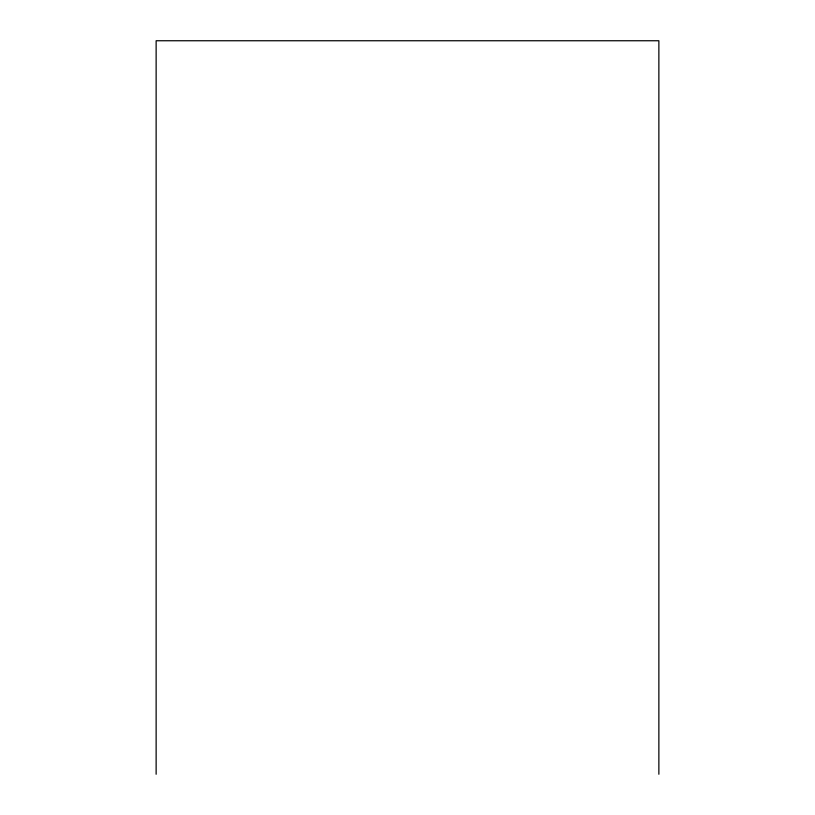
<?xml version="1.0" encoding="UTF-8"?>
<svg xmlns="http://www.w3.org/2000/svg" width="815" height="815" viewBox="0 0 815 815"><rect width="100%" height="100%" fill="white"/><g stroke="black" fill="none" stroke-linecap="round" stroke-linejoin="round"><path stroke-width="1.22" d="M658.866 774.25L658.866 40.75L156.134 40.75L156.134 774.25"/></g></svg>
